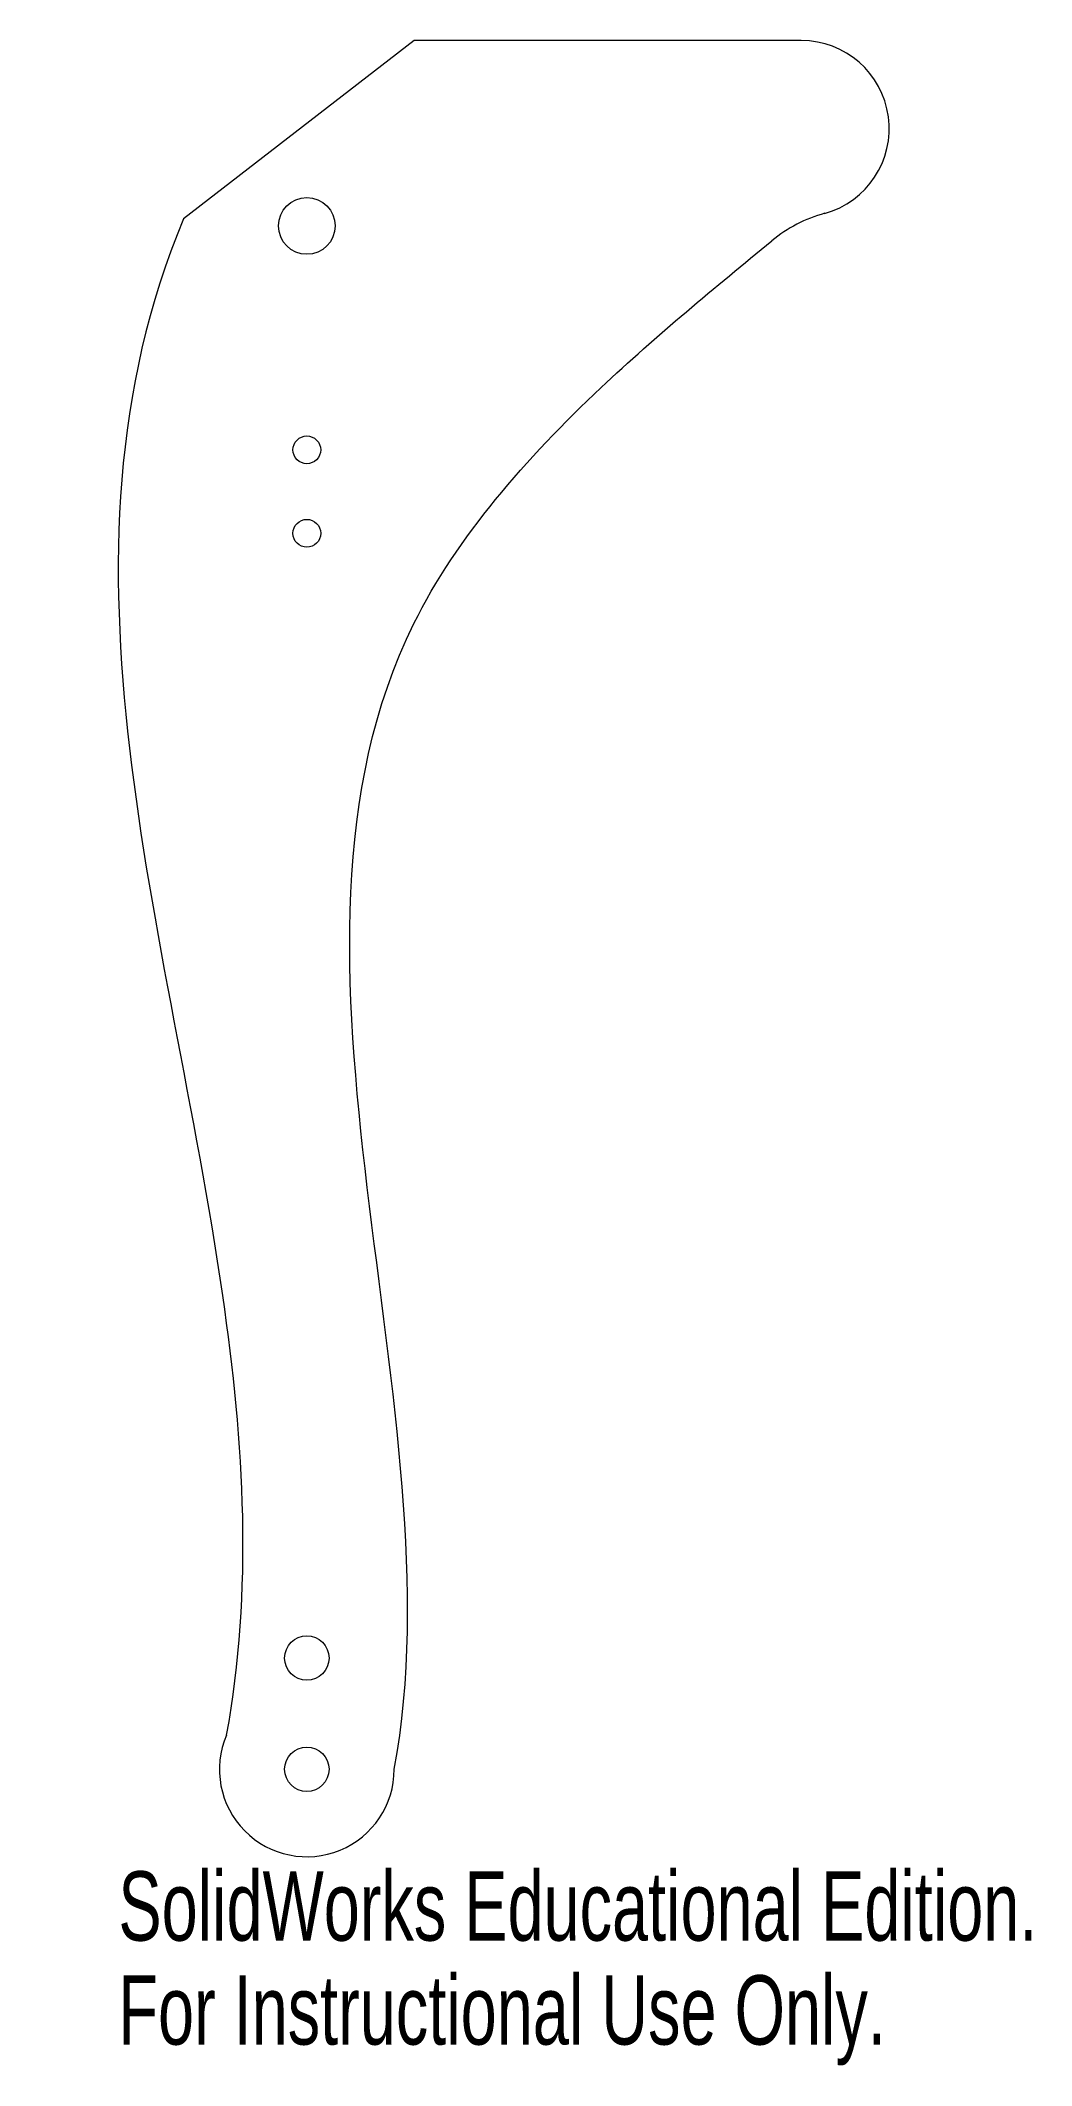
# Model space of a CAD drawing. Header units: millimetres. Extents: x -42 to 27, y -133 to 8.
import ezdxf

# ---------------------------------------------------------------- set-up
doc = ezdxf.new("R2010")
doc.units = ezdxf.units.MM
doc.styles.add('SLDTEXTSTYLE0', font='TXT', dxfattribs={"width": 0.7})

msp = doc.modelspace()

# ---------------------------------------------------------------- linework, layer by layer
at = {"color": 7, "linetype": 'Continuous', "lineweight": 15}
for p, q in [((-16.14, 8.45), (-32.22, -3.99)), ((10.88, 8.45), (-16.14, 8.45))]:
    msp.add_line(p, q, dxfattribs=at)
for centre, radius in [((-23.62, -4.48), 1.98), ((-23.62, -20.1), 0.97), ((-23.62, -25.92), 0.97), ((-23.62, -104.38), 1.55), ((-23.62, -112.14), 1.55)]:
    msp.add_circle(centre, radius, dxfattribs=at)
for centre, radius, start, end in [((10.88, 2.31), 6.14, 285.445, 90), ((15.18, -13.24), 10, 105.445, 129.4334), ((-23.62, -112.14), 6.1, 157.0306, 0)]:
    msp.add_arc(centre, radius, start, end, dxfattribs=at)
for points, knots in [([(-32.22, -3.99), (-42.21, -27.83), (-29.56, -63.98), (-27.39, -99.67), (-29.24, -109.76)], [0, 0, 0, 0, 0.6963053, 0.9778242, 0.9778242, 0.9778242, 0.9778242]), ([(-17.52, -112.14), (-12.89, -87.33), (-31.49, -46.94), (-4.7, -16.59), (4.93, -8.72), (8.82, -5.52)], [0.0234781, 0.0234781, 0.0234781, 0.0234781, 0.6926454, 0.8685341, 1, 1, 1, 1])]:
    msp.add_open_spline(points, degree=3, knots=knots, dxfattribs=at)

# ---------------------------------------------------------------- texts
at = {"color": 7, "linetype": 'Continuous', "char_height": 4.8336, "attachment_point": 1, "style": 'SLDTEXTSTYLE0'}
for s, insert in [('SolidWorks Educational Edition.', (-36.77, -119.26)), ('For Instructional Use Only.', (-36.77, -126.51))]:
    msp.add_mtext(s, dxfattribs=dict(at, insert=insert))

doc.saveas('drawing.dxf')
